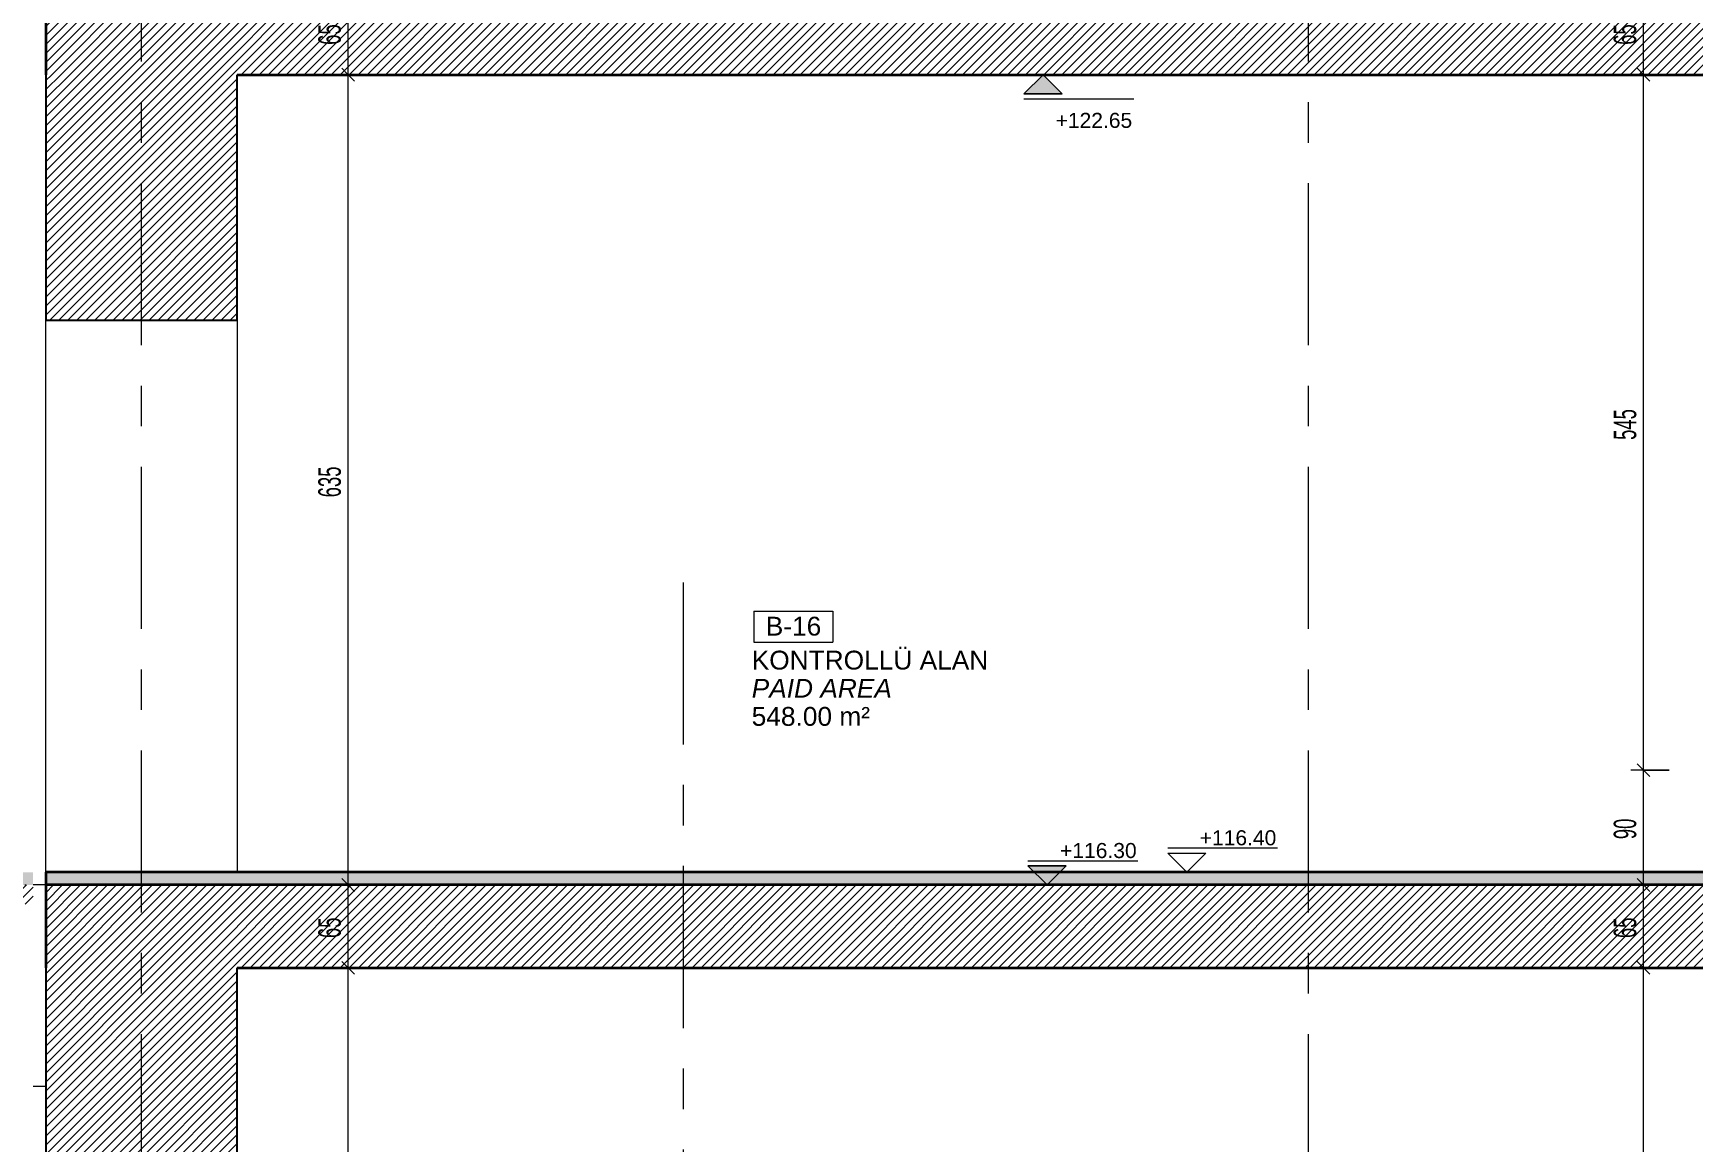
# Model space of a CAD drawing. Header units: centimetres. Extents: x -15511 to 6948, y 9649 to 14173.
# Drawn here: x -6822 to -5521, y 11429 to 12298 of the extents above; entities that cross this region are included whole.
import ezdxf

# ---------------------------------------------------------------- set-up
doc = ezdxf.new("R2010")
doc.units = ezdxf.units.CM
doc.header["$LTSCALE"] = 200
for name, pattern in [('Dot 1mm', [0.1, 0, -0.1]), ('Grid Line 1_4_', [1.11125, 0.635, -0.15875, 0.15875, -0.15875]), ('Overhead', [0.396875, 0.238125, -0.15875])]:
    doc.linetypes.add(name, pattern=pattern)
for name, color, linetype, lineweight in [('A-ANNO-DIMS', 211, 'Continuous', 9), ('A-ANNO-DIMS-100', 211, 'Continuous', 9), ('A-AREA', 32, 'Continuous', 9), ('A-AREA-IDEN', 2, 'Continuous', 9), ('A-FLOR', 192, 'Continuous', 9), ('A-FLOR-LEVL', 51, 'Continuous', 9), ('A-FLOR-PATT', 8, 'Continuous', 35), ('A-WALL', 113, 'Continuous', 9), ('A-WALL-PATT', 111, 'Continuous', 25), ('G-ANNO-DIMS', 111, 'Continuous', 9), ('S-GRID', 1, 'Continuous', 9)]:
    doc.layers.add(name, color=color, linetype=linetype, lineweight=lineweight)
doc.styles.add('Arial_2', font='arial.ttf', dxfattribs={"height": 14.752994})
doc.styles.add('Arial_4', font='arial.ttf', dxfattribs={"height": 11.802395})
doc.styles.add('Arial_I', font='ariali.ttf', dxfattribs={"height": 14.752994})
doc.styles.add('Swis721 LtCn BT', font='swisscl.ttf', dxfattribs={"width": 0.8, "height": 17.639445})
doc.dimstyles.new('IUAS_DIMENSION_INSIDE_100', dxfattribs={"dimscale": 30.48, "dimtxt": 18, "dimasz": 0.328084, "dimexe": 0.328084, "dimexo": 0.0625, "dimgap": 0, "dimtad": 1, "dimdec": 0, "dimdsep": 46, "dimtxsty": 'Swis721 LtCn BT', "dimblk1": 'OBLIQUE', "dimblk2": 'OBLIQUE', "dimsah": 1, "dimcen": 0.09, "dimdle": 0.328084, "dimazin": 0, "dimtfac": 1, "dimtdec": 4, "dimtix": 1, "dimtmove": 0, "dimatfit": 3, "dimfxl": 0.656168, "dimfxlon": 1, "dimtvp": 1, "dimtolj": 1, "dimtzin": 0, "dimarcsym": 2})
pattern_1 = [(45, (-4285.505, 12015), (-3.535534, 3.535534), [])]

# ---------------------------------------------------------------- blocks, each defined once
blk = doc.blocks.new('p1 tüneli2 - p1 tüneli-1427850-A')
at = {"layer": 'A-FLOR', "linetype": 'Overhead'}
blk.add_line((-6812, 11472), (-6821.9, 11472), dxfattribs=at)
blk = doc.blocks.new('IUAS_A_ROOM_100S - No_İsmi_Alan-1315501-A')
at = {"layer": 'A-AREA-IDEN'}
for p, q in [((-5449.6, 12705.4), (-5449.6, 12681)), ((-5449.6, 12705.4), (-5387.6, 12705.4)), ((-5387.6, 12705.4), (-5387.6, 12681)), ((-5449.6, 12681), (-5387.6, 12681))]:
    blk.add_line(p, q, dxfattribs=at)
blk = doc.blocks.new('Spot Elevations - IUAS_A_SECTION_FLOOR_CONCRETE-1317280-A')
at = {"layer": 'G-ANNO-DIMS'}
blk.add_hatch(color=256, dxfattribs=at).paths.add_polyline_path([(-6011.9, 11645), (-6026.9, 11630), (-6041.9, 11645)], flags=0)
for p, q in [((-6041.9, 11649), (-5955.8, 11649)), ((-6041.9, 11645), (-6011.9, 11645)), ((-6026.9, 11630), (-6041.9, 11645)), ((-6011.9, 11645), (-6041.9, 11645)), ((-6041.9, 11645), (-6026.9, 11630)), ((-6011.9, 11645), (-6026.9, 11630)), ((-6026.9, 11630), (-6011.9, 11645))]:
    blk.add_line(p, q, dxfattribs=at)
blk = doc.blocks.new('DIMBLOCK21-A')
at = {"layer": 'A-ANNO-DIMS-100', "transparency": 16777216}
for p, q in [((-6574.9, 11565), (-6579.9, 11570)), ((-6594.9, 11565), (-6564.9, 11565)), ((-6574.9, 11565), (-6594.9, 11565)), ((-6574.9, 10935), (-6574.9, 11565)), ((-6574.9, 11565), (-6569.9, 11560)), ((-6594.9, 10935), (-6564.9, 10935)), ((-6574.9, 10935), (-6594.9, 10935)), ((-6574.9, 10935), (-6579.9, 10940)), ((-6574.9, 10935), (-6569.9, 10930))]:
    blk.add_line(p, q, dxfattribs=at)
at = {"layer": 'A-ANNO-DIMS-100', "color": 0, "transparency": 16777216, "insert": (-6598.3, 11236.3), "char_height": 17.64, "width": 32.914, "attachment_point": 1, "rotation": 90, "line_spacing_factor": 0.971848, "style": 'Swis721 LtCn BT'}
blk.add_mtext('630', dxfattribs=at)
blk = doc.blocks.new('_Oblique')
at = {"color": 0, "linetype": 'ByBlock', "lineweight": -2}
blk.add_line((-0.5, -0.5), (0.5, 0.5), dxfattribs=at)
blk = doc.blocks.new('DIMBLOCK22-A')
at = {"layer": 'A-ANNO-DIMS-100', "transparency": 16777216}
for p, q in [((-6574.9, 11630), (-6579.9, 11635)), ((-6594.9, 11630), (-6564.9, 11630)), ((-6574.9, 11630), (-6594.9, 11630)), ((-6574.9, 11565), (-6574.9, 11630)), ((-6574.9, 11630), (-6569.9, 11625)), ((-6574.9, 11565), (-6579.9, 11570)), ((-6594.9, 11565), (-6564.9, 11565)), ((-6574.9, 11565), (-6594.9, 11565)), ((-6574.9, 11565), (-6569.9, 11560))]:
    blk.add_line(p, q, dxfattribs=at)
at = {"layer": 'A-ANNO-DIMS-100', "color": 0, "transparency": 16777216, "insert": (-6598.3, 11588.4), "char_height": 17.64, "width": 21.943, "attachment_point": 1, "rotation": 90, "line_spacing_factor": 0.971848, "style": 'Swis721 LtCn BT'}
blk.add_mtext('65', dxfattribs=at)
blk = doc.blocks.new('DIMBLOCK23-A')
at = {"layer": 'A-ANNO-DIMS-100', "transparency": 16777216}
for p, q in [((-6594.9, 12265), (-6564.9, 12265)), ((-6574.9, 12265), (-6594.9, 12265)), ((-6574.9, 12265), (-6579.9, 12270)), ((-6574.9, 11630), (-6574.9, 12265)), ((-6574.9, 12265), (-6569.9, 12260)), ((-6574.9, 11630), (-6579.9, 11635)), ((-6594.9, 11630), (-6564.9, 11630)), ((-6574.9, 11630), (-6594.9, 11630)), ((-6574.9, 11630), (-6569.9, 11625))]:
    blk.add_line(p, q, dxfattribs=at)
at = {"layer": 'A-ANNO-DIMS-100', "color": 0, "transparency": 16777216, "insert": (-6598.3, 11933.8), "char_height": 17.64, "width": 32.914, "attachment_point": 1, "rotation": 90, "line_spacing_factor": 0.971848, "style": 'Swis721 LtCn BT'}
blk.add_mtext('635', dxfattribs=at)
blk = doc.blocks.new('DIMBLOCK24-A')
at = {"layer": 'A-ANNO-DIMS-100', "transparency": 16777216}
for p, q in [((-6594.9, 12330), (-6564.9, 12330)), ((-6574.9, 12330), (-6594.9, 12330)), ((-6574.9, 12330), (-6579.9, 12335)), ((-6574.9, 12265), (-6574.9, 12330)), ((-6574.9, 12330), (-6569.9, 12325)), ((-6594.9, 12265), (-6564.9, 12265)), ((-6574.9, 12265), (-6594.9, 12265)), ((-6574.9, 12265), (-6579.9, 12270)), ((-6574.9, 12265), (-6569.9, 12260))]:
    blk.add_line(p, q, dxfattribs=at)
at = {"layer": 'A-ANNO-DIMS-100', "color": 0, "transparency": 16777216, "insert": (-6598.3, 12288.4), "char_height": 17.64, "width": 21.943, "attachment_point": 1, "rotation": 90, "line_spacing_factor": 0.971848, "style": 'Swis721 LtCn BT'}
blk.add_mtext('65', dxfattribs=at)
blk = doc.blocks.new('DIMBLOCK30-A')
at = {"layer": 'A-ANNO-DIMS-100', "transparency": 16777216}
for p, q in [((-5559.2, 11565), (-5564.2, 11570)), ((-5579.2, 11565), (-5549.2, 11565)), ((-5559.2, 11565), (-5579.2, 11565)), ((-5559.2, 10935), (-5559.2, 11565)), ((-5559.2, 11565), (-5554.2, 11560)), ((-5579.2, 10935), (-5549.2, 10935)), ((-5559.2, 10935), (-5579.2, 10935)), ((-5559.2, 10935), (-5564.2, 10940)), ((-5559.2, 10935), (-5554.2, 10930))]:
    blk.add_line(p, q, dxfattribs=at)
at = {"layer": 'A-ANNO-DIMS-100', "color": 0, "transparency": 16777216, "insert": (-5582.6, 11236.3), "char_height": 17.64, "width": 32.914, "attachment_point": 1, "rotation": 90, "line_spacing_factor": 0.971848, "style": 'Swis721 LtCn BT'}
blk.add_mtext('630', dxfattribs=at)
blk = doc.blocks.new('DIMBLOCK31-A')
at = {"layer": 'A-ANNO-DIMS-100', "transparency": 16777216}
for p, q in [((-5559.2, 11630), (-5564.2, 11635)), ((-5579.2, 11630), (-5549.2, 11630)), ((-5559.2, 11630), (-5579.2, 11630)), ((-5559.2, 11565), (-5559.2, 11630)), ((-5559.2, 11630), (-5554.2, 11625)), ((-5559.2, 11565), (-5564.2, 11570)), ((-5579.2, 11565), (-5549.2, 11565)), ((-5559.2, 11565), (-5579.2, 11565)), ((-5559.2, 11565), (-5554.2, 11560))]:
    blk.add_line(p, q, dxfattribs=at)
at = {"layer": 'A-ANNO-DIMS-100', "color": 0, "transparency": 16777216, "insert": (-5582.6, 11588.4), "char_height": 17.64, "width": 21.943, "attachment_point": 1, "rotation": 90, "line_spacing_factor": 0.971848, "style": 'Swis721 LtCn BT'}
blk.add_mtext('65', dxfattribs=at)
blk = doc.blocks.new('DIMBLOCK32-A')
at = {"layer": 'A-ANNO-DIMS-100', "transparency": 16777216}
for p, q in [((-5559.2, 11720), (-5564.2, 11725)), ((-5539.2, 11720), (-5569.2, 11720)), ((-5559.2, 11630), (-5559.2, 11720)), ((-5559.2, 11720), (-5554.2, 11715)), ((-5559.2, 11720), (-5539.2, 11720)), ((-5559.2, 11630), (-5564.2, 11635)), ((-5579.2, 11630), (-5549.2, 11630)), ((-5559.2, 11630), (-5579.2, 11630)), ((-5559.2, 11630), (-5554.2, 11625))]:
    blk.add_line(p, q, dxfattribs=at)
at = {"layer": 'A-ANNO-DIMS-100', "color": 0, "transparency": 16777216, "insert": (-5582.6, 11665.9), "char_height": 17.64, "width": 21.943, "attachment_point": 1, "rotation": 90, "line_spacing_factor": 0.971848, "style": 'Swis721 LtCn BT'}
blk.add_mtext('90', dxfattribs=at)
blk = doc.blocks.new('DIMBLOCK33-A')
at = {"layer": 'A-ANNO-DIMS-100', "transparency": 16777216}
for p, q in [((-5579.2, 12265), (-5549.2, 12265)), ((-5559.2, 12265), (-5579.2, 12265)), ((-5559.2, 12265), (-5564.2, 12270)), ((-5559.2, 11720), (-5559.2, 12265)), ((-5559.2, 12265), (-5554.2, 12260)), ((-5559.2, 11720), (-5564.2, 11725)), ((-5539.2, 11720), (-5569.2, 11720)), ((-5559.2, 11720), (-5554.2, 11715)), ((-5559.2, 11720), (-5539.2, 11720))]:
    blk.add_line(p, q, dxfattribs=at)
at = {"layer": 'A-ANNO-DIMS-100', "color": 0, "transparency": 16777216, "insert": (-5582.6, 11978.8), "char_height": 17.64, "width": 32.914, "attachment_point": 1, "rotation": 90, "line_spacing_factor": 0.971848, "style": 'Swis721 LtCn BT'}
blk.add_mtext('545', dxfattribs=at)
blk = doc.blocks.new('DIMBLOCK34-A')
at = {"layer": 'A-ANNO-DIMS-100', "transparency": 16777216}
for p, q in [((-5579.2, 12330), (-5549.2, 12330)), ((-5559.2, 12330), (-5579.2, 12330)), ((-5559.2, 12330), (-5564.2, 12335)), ((-5559.2, 12265), (-5559.2, 12330)), ((-5559.2, 12330), (-5554.2, 12325)), ((-5579.2, 12265), (-5549.2, 12265)), ((-5559.2, 12265), (-5579.2, 12265)), ((-5559.2, 12265), (-5564.2, 12270)), ((-5559.2, 12265), (-5554.2, 12260))]:
    blk.add_line(p, q, dxfattribs=at)
at = {"layer": 'A-ANNO-DIMS-100', "color": 0, "transparency": 16777216, "insert": (-5582.6, 12288.4), "char_height": 17.64, "width": 21.943, "attachment_point": 1, "rotation": 90, "line_spacing_factor": 0.971848, "style": 'Swis721 LtCn BT'}
blk.add_mtext('65', dxfattribs=at)
blk = doc.blocks.new('Spot Elevations - IUAS_A_SECTION_FLOOR_FINISH-1317019-A')
at = {"layer": 'G-ANNO-DIMS'}
for p, q in [((-1852.3, 12529), (-1766.3, 12529)), ((-1852.3, 12525), (-1822.3, 12525)), ((-1837.3, 12510), (-1852.3, 12525)), ((-1822.3, 12525), (-1837.3, 12510))]:
    blk.add_line(p, q, dxfattribs=at)

msp = doc.modelspace()

# ---------------------------------------------------------------- hatches: boundary and pattern name
at = {"layer": 'A-FLOR-PATT', "lineweight": 9}
h = msp.add_hatch(dxfattribs=at)
h.set_pattern_fill('FP_1', color=256, style=0, pattern_type=2)
h.set_pattern_definition(pattern_1)
h.paths.add_polyline_path([(-6812, 12265), (-662, 12265), (-662, 12330), (-6812, 12330), (-6812, 12326.9)], flags=0)
h = msp.add_hatch(dxfattribs=at)
h.set_pattern_fill('FP_2', color=256, style=0, pattern_type=2)
h.set_pattern_definition([(50, (-4285.505, 12015), (72.8738, -6.3761), [7.62, -83.82]), (355, (-4285.505, 12015), (-14.097, 76.4224), [6.096, -67.056]), (100.451, (-4279.43, 12014.47), (58.777, 70.0469), [6.476, -71.236]), (46.184, (-4285.505, 12035.32), (108.4314, -16.8175), [11.43, -125.73]), (96.636, (-4276.47, 12033.92), (94.961, 98.971), [9.714, -106.854]), (351.184, (-4285.5, 12035.32), (94.9623, 98.9702), [9.144, -100.584]), (21, (-4275.345, 12030.24), (60.64565, -40.9065), [7.62, -83.82]), (326, (-4275.345, 12030.24), (24.7208, 73.6749), [6.096, -67.056]), (71.451, (-4270.29, 12026.83), (85.3669, 32.7687), [6.476, -71.236]), (37.5, (-4285.505, 12015), (1.23552, 33.82243), [3.353, -62.89, 3.353, -64.719, -67.31]), (37.5, (-4285.505, 12015), (1.23552, 33.82243), [-134.315, 3.353, -63.957]), (7.5, (-4285.505, 12015), (26.72815, 40.07255), [3.353, -35.458, 3.353, -61.366, -25.654]), (7.5, (-4285.505, 12015), (26.72815, 40.07255), [-103.53, 3.353, -22.301]), (327.5, (-4308.16, 12015), (54.23632, -2.29212), [3.353, -22.047, 3.353, -75.895, -105.156]), (327.5, (-4308.16, 12015), (54.23632, -2.29212), [-104.648, 3.353, -101.803]), (317.5, (-4318.32, 12015), (59.2516, 10.17014), [3.353, -29.667, 3.353, -49.276, -74.676]), (317.5, (-4318.32, 12015), (59.2516, 10.17014), [-85.649, 3.353, -71.323])])
h.paths.add_polyline_path([(-8532.2, 11630), (-6821.9, 11630), (-6821.9, 11640), (-8532.2, 11640), (-8532.2, 11638)], flags=0)
h.paths.add_polyline_path([(-4067.3, 11630), (-662, 11630), (-662, 11640), (-4092, 11640), (-4092, 11631.2), (-4087, 11631.2), (-4087, 11630)], flags=0)
h.paths.add_polyline_path([(-338, 11630), (-332, 11630), (-332, 11640), (-656.1, 11640), (-656.1, 11630), (-380.8, 11630)], flags=0)
h.paths.add_polyline_path([(-6812, 11630), (-4992, 11630), (-4992, 11640), (-6812, 11640)], flags=0)
h = msp.add_hatch(dxfattribs=at)
h.set_pattern_fill('FP_1', color=256, style=0, pattern_type=2)
h.set_pattern_definition(pattern_1)
h.paths.add_polyline_path([(-7367.9, 11615), (-6821.9, 11615), (-6821.9, 11630), (-8532.2, 11630), (-8532.2, 11615), (-7539.4, 11615)], flags=0)
h.paths.add_polyline_path([(-338, 11615), (-331.7, 11615), (-331.7, 11630), (-656.1, 11630), (-656.1, 11615), (-380.8, 11615)], flags=0)
h = msp.add_hatch(dxfattribs=at)
h.set_pattern_fill('FP_1', color=256, style=0, pattern_type=2)
h.set_pattern_definition(pattern_1)
h.paths.add_polyline_path([(-662, 11565), (-662, 11630), (-4087, 11630), (-4087, 11609.7), (-4092, 11609.7), (-4092, 11565), (-680.9, 11565)], flags=0)
h.paths.add_polyline_path([(-6662, 11565), (-4992, 11565), (-4992, 11630), (-6812, 11630), (-6812, 11565), (-6682.1, 11565)], flags=0)
at = {"layer": 'A-WALL-PATT', "lineweight": 9}
h = msp.add_hatch(dxfattribs=at)
h.set_pattern_fill('FP_1', color=256, style=0, pattern_type=2)
h.set_pattern_definition(pattern_1)
h.paths.add_polyline_path([(-6812, 10750), (-6662, 10750), (-6662, 10915), (-6812, 10915), (-6812, 10787.1)], flags=0)
h.paths.add_polyline_path([(-6767.8, 10935), (-6662, 10935), (-6662, 11565), (-6812, 11565), (-6812, 10935)], flags=0)
h.paths.add_polyline_path([(-6662, 12072.7), (-6662, 12265), (-6812, 12265), (-6812, 12072.7), (-6682.1, 12072.7)], flags=0)
h.paths.add_polyline_path([(-6812, 12330), (-6662, 12330), (-6662, 12930), (-6812, 12930), (-6812, 12651)], flags=0)

# ---------------------------------------------------------------- linework, layer by layer
at = {"layer": 'A-AREA'}
msp.add_line((-6812, 11630), (-6821.9, 11630), dxfattribs=at)
at = {"layer": 'A-FLOR', "lineweight": 35}
for p, q in [((-6812, 12330), (-6812, 12265)), ((-6662, 12265), (-812, 12265)), ((-6812, 11640), (-6812, 11565)), ((-4992, 11640), (-6812, 11640)), ((-4992, 11630), (-6812, 11630)), ((-6662, 11565), (-4992, 11565))]:
    msp.add_line(p, q, dxfattribs=at)
at = {"layer": 'A-FLOR-LEVL', "linetype": 'Dot 1mm'}
msp.add_line((-15511, 11630), (6947.9, 11630), dxfattribs=at)
at = {"layer": 'A-WALL', "lineweight": 25}
for p, q in [((-6812, 12265), (-6812, 12072.7)), ((-6662, 12072.7), (-6662, 12265)), ((-6812, 12072.7), (-6662, 12072.7)), ((-6812, 11565), (-6812, 10935)), ((-6662, 10945), (-6662, 11565))]:
    msp.add_line(p, q, dxfattribs=at)
at = {"layer": 'A-WALL'}
for p, q in [((-6812, 11640), (-6812, 12072.7)), ((-6662, 12072.7), (-6662, 11640))]:
    msp.add_line(p, q, dxfattribs=at)
at = {"layer": 'S-GRID', "linetype": 'Grid Line 1_4_'}
for p, q in [((-6737, 10497.2), (-6737, 14082.8)), ((-5822, 10497.2), (-5822, 14082.8)), ((-6312, 9739.9), (-6312, 11898.6))]:
    msp.add_line(p, q, dxfattribs=at)

# ---------------------------------------------------------------- block references
at = {"layer": 'A-AREA-IDEN'}
msp.add_blockref('IUAS_A_ROOM_100S - No_İsmi_Alan-1315501-A', (-807.2, -860.7), dxfattribs=at)
at = {"layer": 'A-FLOR', "linetype": 'Overhead'}
msp.add_blockref('p1 tüneli2 - p1 tüneli-1427850-A', (0, 0), dxfattribs=at)
at = {"layer": 'G-ANNO-DIMS', "extrusion": (0, 0, -1), "rotation": 180}
msp.add_blockref('Spot Elevations - IUAS_A_SECTION_FLOOR_CONCRETE-1317280-A', (3.1, 23895), dxfattribs=at)
at = {"layer": 'G-ANNO-DIMS'}
for name, p in [('Spot Elevations - IUAS_A_SECTION_FLOOR_CONCRETE-1317280-A', (0, 0)), ('Spot Elevations - IUAS_A_SECTION_FLOOR_FINISH-1317019-A', (-4080, -870))]:
    msp.add_blockref(name, p, dxfattribs=at)

# ---------------------------------------------------------------- texts
at = {"layer": 'A-AREA-IDEN', "line_spacing_factor": 0.938532}
for s, insert, char_height, width, attachment_point, style in [('B-16', (-6225.7, 11840.2), 14.75, 51.84, 2, 'Arial_2'), ('KONTROLLÜ ALAN', (-6258.5, 11813.6), 14.753, 220.68, 1, 'Arial_2'), ('PAID AREA', (-6258.5, 11791.5), 14.75, 131.22, 1, 'Arial_I'), ('548.00 m²', (-6258.5, 11769.5), 14.75, 110.52, 1, 'Arial_2')]:
    msp.add_mtext(s, dxfattribs=dict(at, insert=insert, char_height=char_height, width=width, attachment_point=attachment_point, style=style))
at = {"layer": 'G-ANNO-DIMS', "char_height": 11.8, "width": 71.568, "attachment_point": 1, "line_spacing_factor": 0.938532, "style": 'Arial_4'}
for s, insert in [('+122.65', (-6020.2, 12235.1)), ('+116.40', (-5907.2, 11672.9)), ('+116.30', (-6016.7, 11662.9))]:
    msp.add_mtext(s, dxfattribs=dict(at, insert=insert))

# ---------------------------------------------------------------- dimensions: what is measured, and where the dimension line sits
at = {"layer": 'A-ANNO-DIMS'}
for base, p1, p2, override, picture, middle in [((-6574.9, 12330), (-6594.9, 12265), (-6594.9, 12330), {"dimpost": '<>', "dimfxl": 65}, 'DIMBLOCK24-A', (-6584, 12297.5)), ((-5559.2, 12330), (-5579.2, 12265), (-5579.2, 12330), {"dimpost": '<>', "dimfxl": 65}, 'DIMBLOCK34-A', (-5568.2, 12297.5)), ((-6574.9, 12265), (-6594.9, 11630), (-6594.9, 12265), {"dimpost": '<>', "dimfxl": 635}, 'DIMBLOCK23-A', (-6584, 11947.5)), ((-5559.2, 12265), (-5539.2, 11720), (-5579.2, 12265), {"dimpost": '<>', "dimfxl": 546.465918}, 'DIMBLOCK33-A', (-5568.2, 11992.5)), ((-5559.2, 11720), (-5579.2, 11630), (-5539.2, 11720), {"dimpost": '<>', "dimfxl": 98.488578}, 'DIMBLOCK32-A', (-5568.2, 11675)), ((-6574.9, 11630), (-6594.9, 11565), (-6594.9, 11630), {"dimpost": '<>', "dimfxl": 65}, 'DIMBLOCK22-A', (-6584, 11597.5)), ((-5559.2, 11630), (-5579.2, 11565), (-5579.2, 11630), {"dimpost": '<>', "dimfxl": 65}, 'DIMBLOCK31-A', (-5568.2, 11597.5)), ((-6574.9, 11565), (-6594.9, 10935), (-6594.9, 11565), {"dimpost": '<>', "dimfxl": 630}, 'DIMBLOCK21-A', (-6584, 11250)), ((-5559.2, 11565), (-5579.2, 10935), (-5579.2, 11565), {"dimpost": '<>', "dimfxl": 630}, 'DIMBLOCK30-A', (-5568.2, 11250))]:
    dim = msp.add_linear_dim(base=base, p1=p1, p2=p2, angle=90, dimstyle='IUAS_DIMENSION_INSIDE_100', override=override, dxfattribs=at)
    dim.commit()
    dim.dimension.update_dxf_attribs({"geometry": picture, "text_midpoint": middle})

doc.saveas('drawing.dxf')
